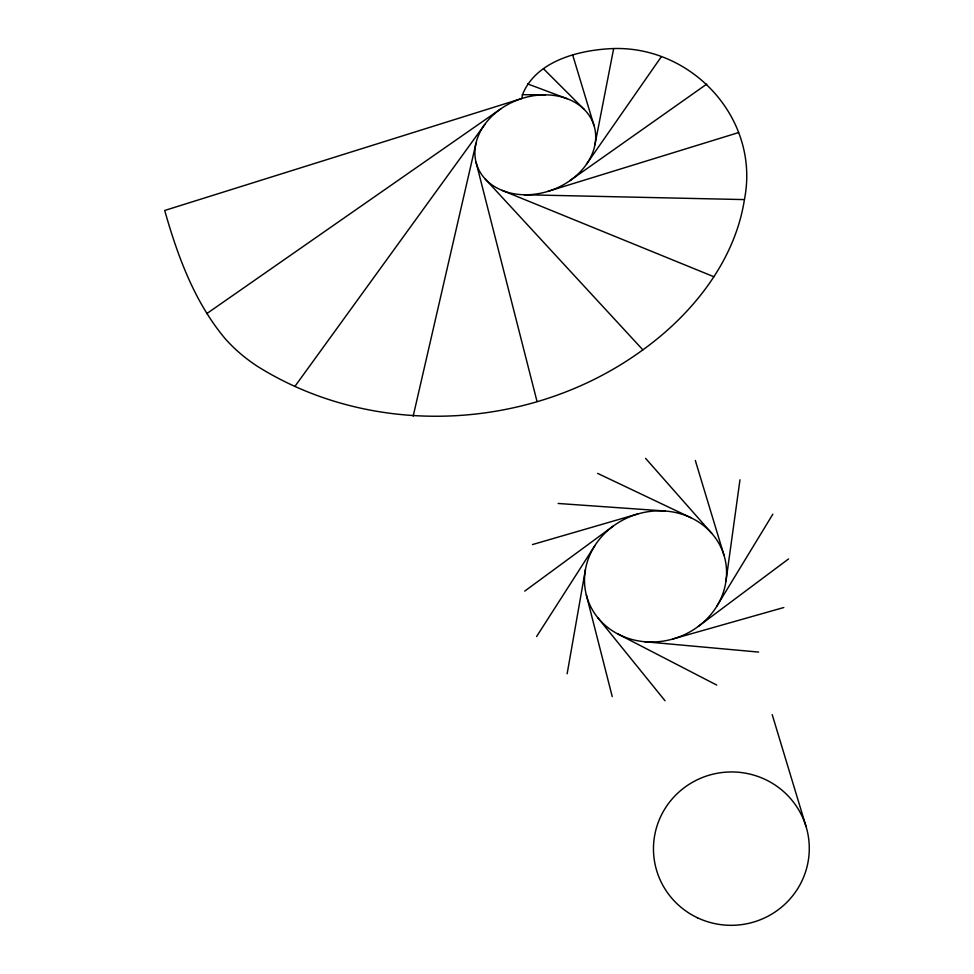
<?xml version="1.0" encoding="UTF-8"?>
<svg xmlns="http://www.w3.org/2000/svg" width="974" height="974" viewBox="0 0 974 974"><rect width="100%" height="100%" fill="white"/><g stroke="black" fill="none" stroke-linecap="round" stroke-linejoin="round"><path stroke-width="1.46" d="M744.416 199.597C760.67 117.72 689.86 43.002 608.275 48.81C576.133 50.892 534.957 62.019 522.283 95.245A14.695 11.262 -19.6 0 0 522.137 96.645L522.174 98.386L164.703 210.469C177.609 256.016 194.508 302.196 225.335 338.867A232.396 181.931 -24.4 0 0 257.599 366.431C374.381 439.469 532.267 430.727 642.864 349.849A261.787 206.354 -21.7 0 0 673.716 324.403C708.889 291.177 736.965 248.078 744.416 199.597L524.109 194.751M725.995 580.954L739.972 479.792M567.136 673.789L585.423 569.644M594.895 144.895L613.644 48.7M413.171 416.178L475.994 143.239M716.974 605.974L772.869 514.15M536.601 636.521L594.944 545.501M586.482 164.229L661.285 56.784M295.171 386.033L484.748 124.465M698.236 626.452L788.55 558.942M524.73 591.121L613.34 526.009M570.009 180.58L706.747 84.105M206.732 313.64L500.94 108.759M548.058 191.33L738.584 132.574M532.51 544.551L637.873 513.931M672.705 639.041L783.79 607.52M522.393 94.697L545.355 94.843M558.139 503.473L665.035 510.997M644.496 641.708L758.612 652.081M527.664 83.91L567.124 98.691M502 190.344L713.918 276.75M597.671 473.401L690.895 517.705M618.137 634.123L716.718 685.063M543.553 68.837L584.254 109.465M485.149 178.924L642.864 349.849M645.567 458.34L711.641 533.216M597.744 617.626L665.011 700.744M572.651 54.885L594.055 125.658A61.825 48.189 -19.9 0 1 517.998 194.35A61.825 48.189 -19.9 0 1 493.818 114.408A61.825 48.189 -19.9 0 1 594.055 125.658M695.314 460.446L724.035 555.387A71.662 64.917 -18.1 0 1 637.556 640.746A71.662 64.917 -18.1 0 1 605 533.119A71.662 64.917 -18.1 0 1 724.035 555.387M772.199 714.612L806.058 826.561M476.079 162.354L537.027 401.483M586.336 594.944L612.244 696.617M697.494 917.788A77.932 76.69 -5 0 0 809.077 842.766A77.932 76.69 -5 0 0 687.559 785.336A77.932 76.69 -5 0 0 697.494 917.788"/></g></svg>
